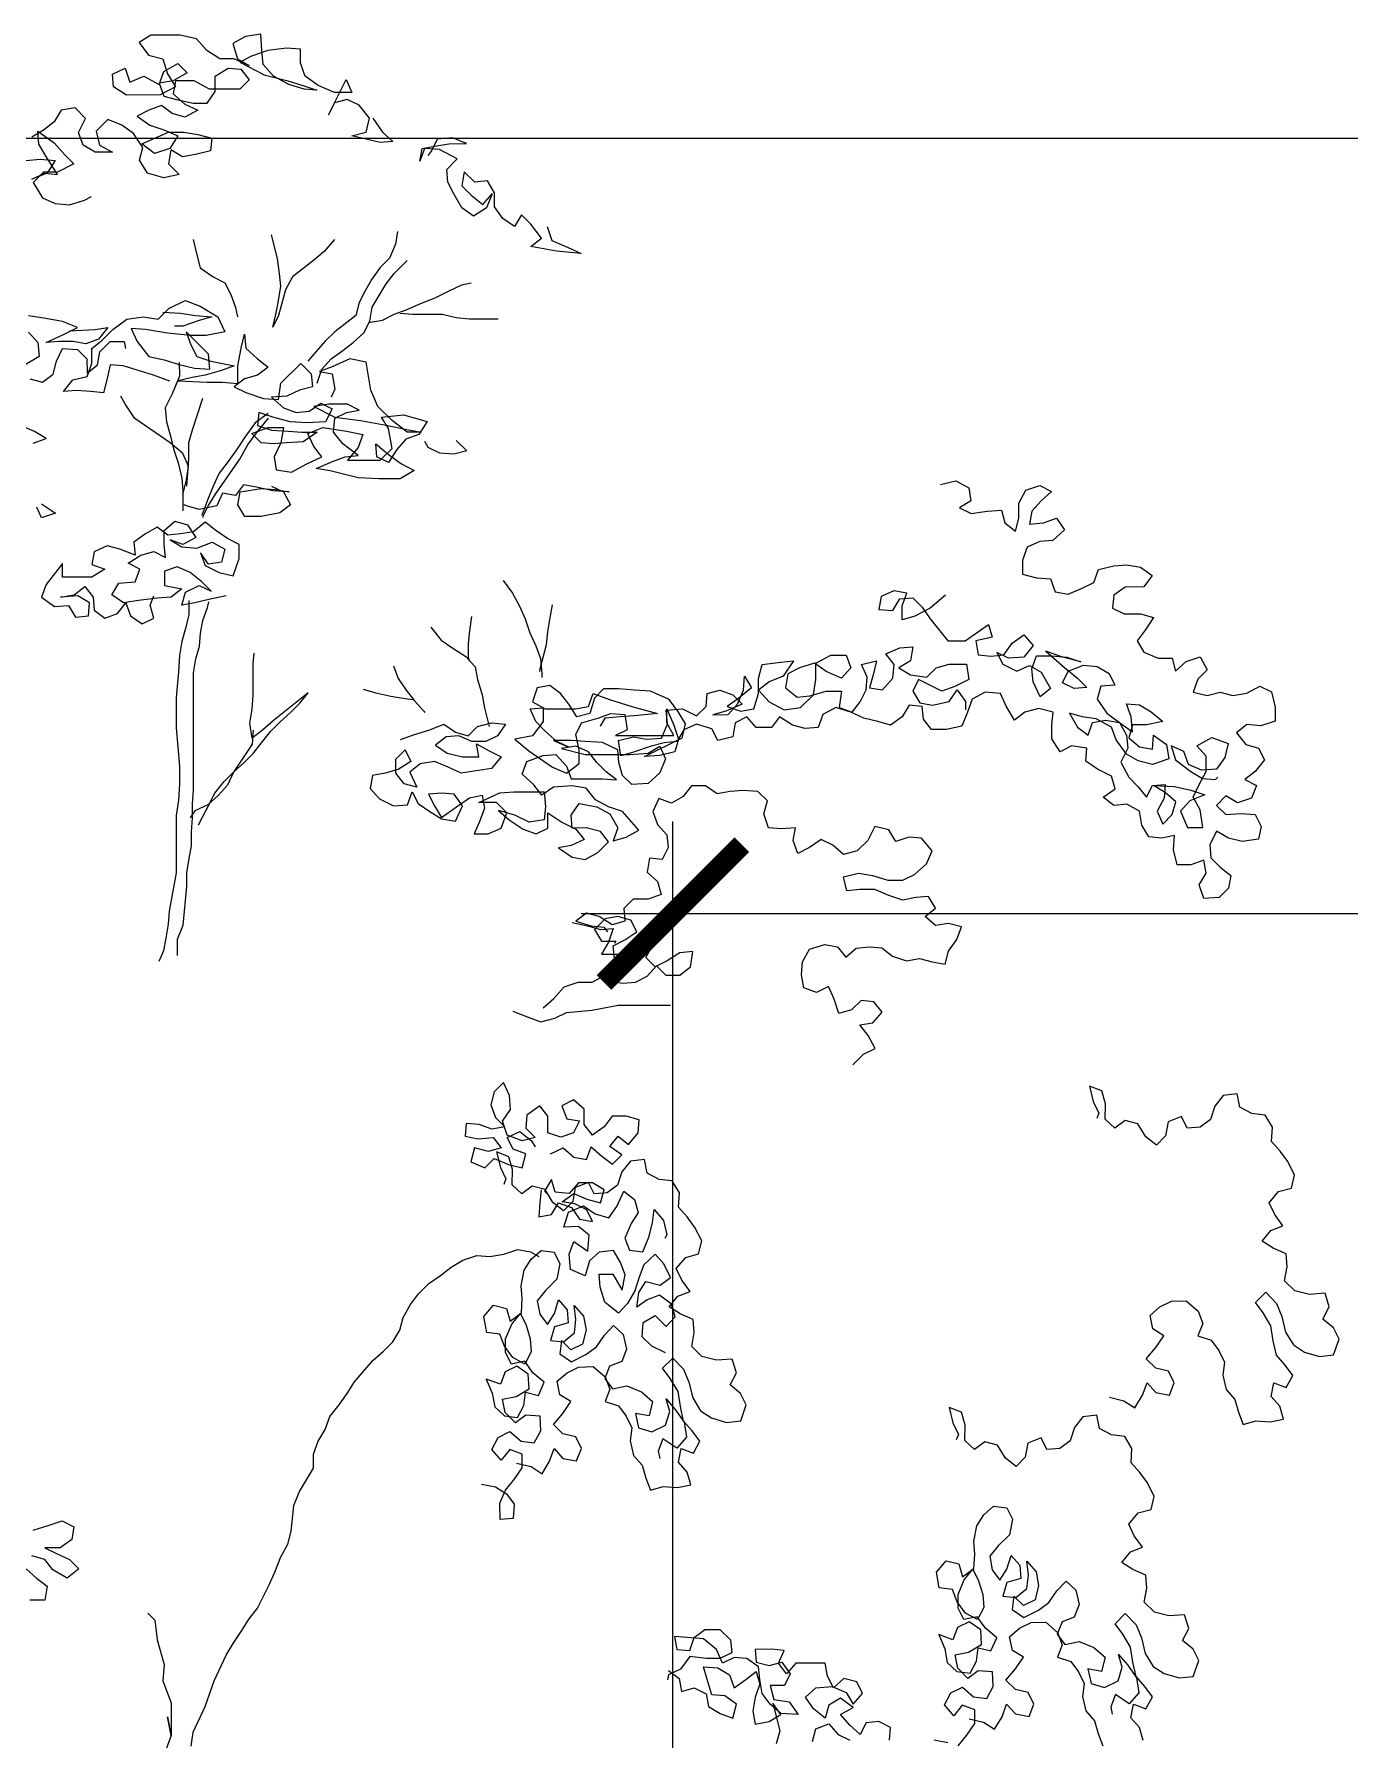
# Model space of a CAD drawing. Header units: millimetres. Extents: x -414464 to 1686, y -90036 to 108605.
# Drawn here: x -141250 to -139818, y 6622 to 8479 of the extents above; entities that cross this region are included whole.
import ezdxf

# ---------------------------------------------------------------- set-up
doc = ezdxf.new("R2010")
doc.units = ezdxf.units.MM
doc.header["$LTSCALE"] = 1000
doc.header["$MEASUREMENT"] = 0
doc.linetypes.add('AUDIT_D_120904163729-0', pattern=[0])
doc.linetypes.add('HIDDEN2', pattern=[0.1875, 0.125, -0.0625])
doc.layers.get('0').update_dxf_attribs({"linetype": 'AUDIT_D_120904163729-0'})
for name, color, linetype in [('Lawn', 7, 'Continuous'), ('LAYER1', 7, 'Continuous'), ('Layer5', 100, 'Continuous'), ('LEVEL', 7, 'Continuous')]:
    doc.layers.add(name, color=color, linetype=linetype)
doc.styles.add('ATTR', font='romans.shx', dxfattribs={"width": 0.8, "height": 0.7})
doc.styles.add('style2', font='GOTHIC.TTF')
doc.dimstyles.new('Copy of jaya', dxfattribs={"dimtxt": 150, "dimasz": 200, "dimexe": 100, "dimexo": 100, "dimgap": 100, "dimtad": 1, "dimtih": 1, "dimtoh": 1, "dimdec": 0, "dimdsep": 46, "dimtxsty": 'style2', "dimblk": 'ARCHTICK', "dimcen": 2.5, "dimdle": 100, "dimclrd": 1, "dimclre": 1, "dimclrt": 3, "dimazin": 0, "dimtfac": 1, "dimtdec": 0, "dimtmove": 2, "dimatfit": 3, "dimfxl": 1, "dimarcsym": 0})

# ---------------------------------------------------------------- blocks, each defined once
blk = doc.blocks.new('A$C50ED7ECD')
at = {"layer": 'LEVEL', "color": 8, "linetype": 'HIDDEN2', "ltscale": 5}
blk.add_line((147.4587, 8.365), (63.4951, 8.365), dxfattribs=at)
blk = doc.blocks.new('_ArchTick')
at = {"color": 0, "linetype": 'ByBlock', "const_width": 0.15}
blk.add_lwpolyline([(-0.5, -0.5), (0.5, 0.5)], dxfattribs=at)
blk = doc.blocks.new('*D351')
at = {"layer": 'LAYER1', "color": 1, "lineweight": -2, "transparency": 16777216}
for p, q in [((-15349.8, 71.5), (-15349.8, 2531.3)), ((-11199.8, 200), (-11199.8, 2531.3)), ((-15449.8, 2431.3), (-14468.6, 2431.3)), ((-11099.8, 2431.3), (-12081, 2431.3))]:
    blk.add_line(p, q, dxfattribs=at)
at = {"layer": 'LAYER1', "color": 1, "lineweight": -2, "transparency": 16777216, "xscale": 150, "yscale": 150, "zscale": 150, "rotation": 180}
blk.add_blockref('_ArchTick', (-15349.8, 2431.3), dxfattribs=at)
at = {"layer": 'LAYER1', "color": 1, "lineweight": -2, "transparency": 16777216, "xscale": 150, "yscale": 150, "zscale": 150}
blk.add_blockref('_ArchTick', (-11199.8, 2431.3), dxfattribs=at)
at = {"layer": 'LAYER1', "color": 3, "transparency": 16777216, "insert": (-13274.8, 2431.3), "char_height": 150, "attachment_point": 5, "rotation": 180, "style": 'style2'}
blk.add_mtext('{\\H1.3333x;\\C256;LANDSCAPE BED}', dxfattribs=at)
blk = doc.blocks.new('TREEE')
at = {"layer": 'Layer5'}
for points in [[(-15, 194.31), (-15.63, 193.38), (-16.33, 192.76), (-15.47, 192.68), (-13.6, 193.14), (-14.54, 193.38), (-14.77, 194.31), (-14.07, 195.17), (-13.29, 195.56), (-12.43, 195.32), (-12.04, 194.54), (-13.21, 196.88), (-13.6, 196.02), (-12.43, 196.02), (-11.34, 196.49), (-10.48, 197.11), (-10.17, 197.97), (-10.17, 198.9), (-9.24, 198.98), (-7.99, 198.82), (-6.9, 198.43), (-6.12, 198.04), (-7.76, 197.19), (-9.32, 196.8), (-10.33, 196.49), (-11.26, 196.18), (-10.41, 196.25), (-9.39, 196.56), (-8.38, 197.11), (-7.68, 197.89), (-7.6, 198.82), (-7.52, 199.91), (-6.51, 199.75), (-5.66, 199.29), (-5.97, 198.27), (-6.75, 197.81), (-5.73, 198.27), (-4.8, 198.27), (-3.94, 198.82), (-3.24, 199.59), (-2.15, 199.83), (-0.21, 199.83), (0.57, 199.36), (-0.05, 198.5), (-0.99, 198.27), (-1.3, 197.26), (-1.84, 196.4), (-0.83, 195.86), (1.42, 195.85), (2.28, 196.4), (2.36, 197.25), (1.5, 197.64), (1.19, 196.71), (0.26, 197.1), (-0.75, 196.56), (-1.06, 197.41), (-2, 197.96), (-2.62, 197.34), (-1.69, 196.79), (-0.75, 196.63), (-1.07, 195.78), (-1.92, 195.55), (-3.01, 195.31), (-3.95, 195.31), (-4.49, 196.09), (-4.49, 197.1), (-5.35, 197.65), (-6.2, 197.57), (-6.75, 196.87), (-6.13, 196.25), (-4.1, 196.25), (-3.09, 196.79), (-1.84, 196.79), (-1.69, 195.93), (-2.47, 195.23), (-3.32, 194.85), (-2.47, 194.38), (-1.61, 194.61), (-0.91, 195.16), (-0.06, 194.84), (0.72, 194.45), (-0.13, 193.83), (-1.07, 193.52), (-2, 193.13), (-1.46, 192.28), (-0.45, 191.96), (0.41, 192.59), (-1.38, 193.37), (-2.39, 193.37), (-3.33, 193.21), (-4.26, 192.98), (-4.18, 192.12), (-3.17, 191.89), (-2.32, 191.73), (-1.54, 192.2), (-1.38, 191.26), (-2.08, 190.56), (-1.07, 190.33), (0.02, 190.64), (0.56, 191.5), (0.33, 192.35), (0.96, 193.29), (1.73, 193.83), (2.67, 194.22), (3.45, 193.44), (3.21, 192.5), (2.36, 192.04), (3.52, 192.04), (4.3, 192.5), (4.61, 193.36), (4.15, 194.29), (4.85, 194.99), (5.78, 194.84), (6.25, 194.06), (6.95, 193.51), (7.73, 193.05)], [(8.12, 191.49), (7.18, 191.57), (6.17, 191.49), (6.71, 190.63), (7.72, 190.24), (6.87, 190.63), (6.01, 190.56), (6.71, 191.65), (7.26, 192.58), (7.34, 193.44), (6.25, 192.66), (5.55, 191.88), (4.92, 191.26), (6.01, 190.71), (6.95, 190.71), (7.65, 190.01), (7.02, 189), (6.17, 188.61), (5.23, 188.53), (4.22, 188.85), (3.75, 189.08)], [(-26.61, 187.08), (-26.92, 186.15), (-28.01, 185.68), (-28.87, 185.29), (-27.23, 185.45), (-25.52, 185.76), (-26.22, 186.3), (-25.52, 187.24), (-24.89, 187.86), (-24.43, 187.08), (-23.65, 187.63), (-23.1, 188.4), (-23.1, 189.34), (-22.63, 190.12), (-21.78, 190.04), (-21.08, 190.74), (-20.92, 189.8), (-21.55, 189.18), (-22.32, 188.56), (-22.95, 189.26), (-22.56, 188.32), (-21.7, 187.78), (-20.92, 188.32), (-20.38, 189.26), (-19.99, 190.04), (-19.91, 190.89), (-20.61, 191.59), (-19.44, 192.21), (-18.43, 192.29), (-18.12, 191.43), (-18.27, 192.29), (-19.13, 192.45), (-20.06, 192.6), (-21.23, 192.61), (-20.3, 192.99), (-19.28, 192.91), (-18.9, 192.14), (-18.66, 191.82)], [(-1.47, 176.78), (-0.38, 177.17), (1.64, 177.79), (2.5, 177.87), (2.73, 176.86), (2.96, 176), (3.82, 176.08), (4.75, 176.16), (5.61, 176.08), (4.99, 176.86), (4.05, 177.09), (3.74, 177.95), (3.74, 178.96), (3.04, 179.51), (2.34, 180.21), (1.41, 180.91), (0.32, 181.06), (-0.69, 180.91), (-1.39, 181.61), (-2.48, 182.16), (-3.49, 181.77), (-4.66, 181.07), (-5.13, 180.06), (-3.88, 179.82), (-2.87, 179.82), (-1.31, 179.98), (0.16, 180.21), (1.1, 180.29), (0.71, 179.43), (-0.07, 178.42), (-1.08, 178.19), (-2.09, 177.88), (-3.11, 177.64), (-4.12, 177.57), (-4.04, 178.58), (-2.56, 180.06), (-2.87, 179.2), (-3.26, 178.42), (-4.2, 178.11), (-5.75, 177.8), (-4.9, 177.49), (-3.81, 177.18), (-2.95, 177.02), (-2.02, 176.79), (-3.96, 176.71), (-4.98, 176.71), (-5.99, 176.63), (-5.99, 177.8), (-6.22, 178.97), (-6.45, 179.9), (-6.53, 178.97), (-7.31, 178.27), (-8.01, 177.72), (-7.31, 177.18), (-6.45, 176.94), (-5.75, 176.4), (-6.53, 176.01), (-7.7, 175.62), (-8.71, 175.55), (-8.87, 176.64), (-10.19, 177.96), (-10.89, 177.26), (-10.97, 176.4), (-10.11, 176.17), (-9.26, 175.78), (-8.25, 175.7), (-9.03, 175), (-9.88, 174.69), (-10.74, 174.77), (-11.52, 175.31), (-12.29, 174.93), (-11.83, 174.07), (-10.58, 173.99), (-9.49, 174.07), (-8.33, 174.38), (-7.39, 174.69), (-7.31, 173.83), (-8.25, 173.52), (-9.34, 173.44), (-10.27, 173.37), (-11.28, 173.37), (-10.35, 172.74), (-9.26, 172.67), (-8.4, 172.59), (-7.55, 172.66), (-6.93, 173.29), (-8.01, 173.68), (-9.03, 173.68), (-8.87, 172.67), (-8.41, 171.73), (-8.56, 170.87), (-9.57, 170.72), (-10.59, 171.27), (-11.6, 171.73), (-11.05, 172.43), (-10.66, 173.29), (-11.67, 173.68), (-13.23, 173.45), (-14.32, 173.22), (-14.01, 172.36), (-13.31, 171.5), (-15.49, 171.5), (-16.27, 172.28), (-16.03, 173.61), (-15.56, 174.38), (-17.04, 174.54), (-18.6, 174.08), (-18.06, 173.22), (-17.2, 172.91), (-16.58, 172.21), (-16.03, 171.35), (-15.26, 171.74), (-15.18, 172.59), (-16.03, 171.89), (-16.89, 171.27), (-17.75, 170.81), (-16.81, 170.26), (-15.41, 170.26), (-14.01, 170.34), (-12.14, 170.8), (-11.21, 170.96), (-12.3, 171.42), (-13.15, 171.74), (-14.01, 171.81), (-13, 172.59), (-12.37, 173.37), (-12.45, 174.3), (-13.23, 174.69), (-14.09, 174.85), (-13.31, 175.24), (-12.06, 175.24), (-11.05, 175.08), (-12.45, 174.38), (-14.16, 174.15), (-15.88, 173.84), (-17.36, 173.53), (-18.21, 173.37), (-17.28, 173.37), (-16.27, 174.15), (-15.33, 175.08), (-14.86, 176.17), (-14.55, 178.04), (-13.46, 178.27), (-12.29, 177.73), (-11.44, 177.42), (-12.29, 177.26), (-12.45, 176.25), (-12.22, 175.7)], [(-16.8, 181.31), (-17.66, 181.24), (-19.61, 181.24), (-20.54, 181.01), (-21.4, 180.93), (-23.34, 180.93)], [(-1, 181.38), (-2.17, 181.3), (-3.18, 181.15), (-4.27, 181.07), (-3.42, 180.83), (-2.33, 180.44), (-1.78, 180.44)], [(5.22, 180.13), (3.51, 180.21), (2.66, 180.36), (3.28, 179.58), (4.13, 179.27), (4.99, 179.43), (5.92, 179.42), (6.78, 179.35), (5.61, 179.89), (4.68, 180.36), (5.69, 180.75), (6.94, 180.98), (7.95, 181.14)], [(7.95, 180.05), (7.33, 179.35), (7.25, 178.41), (8.18, 177.87)], [(7.87, 176.93), (7.01, 176.7), (6.31, 177.24), (6.08, 178.1), (5.69, 178.96), (4.68, 178.88), (4.06, 178.26), (4.05, 177.32), (3.35, 177.87), (3.2, 178.73), (2.5, 179.43), (1.57, 179.43), (1.49, 178.96)], [(-2.09, 178.03), (-2.1, 177.1), (-1.63, 175.93), (-1.16, 174.99), (-1.24, 174.06), (-1.48, 173.2), (-1.71, 172.27), (-2.02, 171.34), (-2.26, 170.32), (-2.34, 169.47), (-2.34, 168.14)], [(7.63, 172.65), (6.78, 172.96), (7.55, 173.43), (8.49, 173.82)], [(-3.65, 175.62), (-2.95, 173.52), (-2.72, 172.66), (-2.72, 171.65), (-2.65, 170.64), (-2.57, 169.78)], [(-2.34, 169.23), (-2.57, 170.17), (-2.72, 171.1), (-2.33, 171.96), (-1.48, 172.66), (0.86, 174.29), (1.48, 175.23), (1.8, 175.77)], [(-20.55, 172.83), (-21.25, 172.13), (-20.39, 171.9), (-19.46, 171.97), (-18.68, 172.36), (-18.45, 172.75)], [(-52.82, 169.89), (-53.83, 170.13), (-54.69, 169.66), (-54.84, 168.81), (-54.07, 168.34), (-54.85, 167.95), (-55.93, 168.11), (-56.87, 168.18), (-57.1, 167.33), (-57.8, 166.78), (-58.04, 167.64), (-58.04, 168.65), (-58.5, 169.51), (-59.44, 169.82), (-60.21, 169.43), (-59.51, 168.81), (-58.89, 168.11), (-58.74, 167.25), (-59.67, 167.33), (-60.53, 167.64), (-61.07, 166.87), (-60.3, 166.16), (-59.44, 166.09), (-58.58, 165.7), (-58.27, 164.84), (-58.27, 163.9), (-59.21, 163.67), (-60.14, 163.59), (-60.45, 162.74), (-61.31, 162.58), (-62.24, 162.97), (-63.02, 163.36), (-63.33, 164.22), (-64.35, 164.46), (-65.2, 164.53), (-66.14, 164.38), (-66.91, 163.83), (-66.37, 163.06), (-65.12, 163.05), (-64.35, 162.51), (-64.27, 161.65), (-65.05, 161.26), (-66.14, 161.27), (-67, 161.03), (-66.45, 160.18), (-65.91, 159.47), (-66.37, 158.7), (-67.31, 158.31), (-68.24, 158.31), (-68.48, 157.45), (-69.18, 158.08), (-70.11, 158.39), (-70.58, 157.53), (-69.96, 156.91), (-69.65, 156.05), (-70.58, 155.82), (-71.44, 156.05), (-72.29, 155.82), (-73.23, 155.98), (-74.08, 156.45), (-74.86, 156.06), (-75.1, 155.05), (-75.1, 154.11), (-74.16, 153.8), (-73.23, 153.88), (-72.53, 153.33), (-73.15, 152.55), (-74.01, 152.32), (-74.4, 151.54), (-73.78, 150.76), (-73.08, 150.22), (-73.86, 149.83), (-73.54, 148.97), (-72.61, 148.66), (-71.83, 149.13), (-71.21, 148.5), (-71.83, 147.88), (-72.85, 147.96), (-73.78, 147.88), (-74.17, 147.1), (-74.01, 146.25), (-72.92, 146.09), (-71.99, 146.32), (-71.21, 146.79), (-70.75, 145.86), (-70.82, 145), (-71.45, 144.38), (-72.15, 143.83), (-71.99, 142.98), (-71.37, 142.35), (-70.36, 142.28), (-70.05, 143.21), (-70.51, 143.99), (-70.36, 144.84), (-69.5, 144.53), (-68.57, 144.53), (-68.33, 145.54), (-68.41, 146.48), (-67.55, 146.32), (-66.7, 146.4), (-66.23, 147.18), (-66.07, 148.11), (-65.22, 148.58), (-64.36, 148.5), (-63.66, 149.04), (-64.44, 149.59), (-64.2, 150.44), (-63.27, 150.91), (-62.49, 151.45), (-62.57, 152.31), (-61.55, 152.46), (-60.78, 152.07), (-60.23, 152.93), (-60.23, 153.86), (-60.31, 154.72), (-59.37, 154.95), (-58.44, 154.72), (-57.74, 154.17), (-57.19, 155.11), (-56.8, 155.96), (-55.79, 156.04), (-54.93, 155.57), (-54.62, 154.72), (-54.24, 153.78), (-53.22, 153.55), (-52.21, 153.55), (-51.67, 154.25), (-51.59, 155.1), (-50.73, 155.18), (-50.26, 154.4), (-49.49, 153.85), (-48.63, 154.09), (-47.7, 154.32), (-46.84, 154.71), (-45.83, 155.02), (-44.97, 154.55), (-44.66, 153.69), (-43.8, 153.62), (-42.95, 153.85), (-42.09, 154.39), (-41.55, 153.69), (-40.53, 153.69), (-39.91, 154.39), (-39.13, 154), (-38.98, 153.07), (-37.97, 152.83), (-37.58, 153.61), (-36.56, 153.92), (-35.71, 153.53), (-35.24, 152.75), (-34.39, 152.67), (-33.53, 152.44), (-32.36, 152.05), (-31.51, 151.81), (-31.35, 152.83), (-32.36, 153.06), (-33.22, 152.91), (-34.23, 152.98), (-34.62, 153.92), (-34.54, 154.85), (-35.63, 154.93), (-36.56, 154.47), (-37.19, 155.09), (-37.26, 155.95), (-38.12, 156.18), (-38.98, 155.87), (-39.6, 155.25), (-38.51, 154.78), (-37.65, 154.54), (-38.67, 154.55), (-39.29, 155.25), (-39.68, 156.18), (-39.75, 157.12), (-40.22, 156.34), (-39.37, 155.64), (-38.59, 155.09), (-39.52, 154.78), (-40.38, 154.94), (-40.69, 155.95), (-40.69, 156.96), (-40.92, 157.89), (-42.17, 158.05), (-43.02, 158.13), (-42.32, 157.12), (-41.39, 156.73), (-40.69, 156.18), (-41.39, 155.4), (-42.4, 154.86), (-43.49, 155.02), (-44.35, 155.87), (-44.5, 156.89), (-44.5, 157.98), (-45.51, 158.52), (-46.52, 158.52), (-46.84, 157.67), (-46.21, 156.97), (-45.2, 157.43), (-44.42, 157.98), (-43.41, 157.66), (-42.63, 157.27), (-42.48, 156.34), (-43.26, 155.72), (-44.11, 155.8), (-45.2, 156.11), (-46.22, 156.11), (-46.06, 155.02), (-46.92, 154.71), (-47.46, 155.41), (-47.85, 156.19), (-47.93, 157.04), (-47.54, 157.9), (-48.55, 158.14), (-48.32, 157.2), (-48.08, 156.34), (-48.94, 156.19), (-49.64, 156.97), (-49.72, 157.9), (-49.17, 158.6), (-50.1, 158.99), (-50.96, 159.07), (-50.81, 158.14), (-50.03, 157.67), (-50.81, 157.2), (-51.9, 157.05), (-52.52, 157.67), (-53.38, 157.91), (-54.54, 157.91), (-54.7, 156.9), (-53.77, 156.43), (-52.91, 156.12), (-51.35, 156.89), (-50.96, 156.11), (-51.43, 155.34), (-52.29, 155.18), (-53.38, 155.42), (-53.92, 156.19), (-54.47, 155.42), (-54.47, 154.87)], [(-8.25, 169.78), (-9.03, 169.4), (-9.5, 168.54), (-8.8, 167.99), (-7.55, 167.76), (-6.46, 167.76), (-6, 168.54), (-6.15, 169.39), (-7.55, 169.63), (-8.49, 169.55), (-9.42, 169.4), (-8.33, 169.47), (-7.24, 169.71), (-6.38, 169.86), (-5.84, 169.16), (-4.98, 169.31), (-4.59, 168.46), (-3.43, 168.22), (-2.57, 168.46), (-2.41, 168.53)], [(7.08, 168.6), (6.15, 167.98), (7.08, 167.67), (7.39, 168.37)], [(-5.22, 162.46), (-4.06, 162.23), (-3.12, 162), (-2.27, 161.84), (-2.5, 162.7), (-3.43, 163.16), (-4.21, 162.78), (-3.59, 163.4), (-2.81, 164.02), (-1.95, 164.41), (-1.1, 164.1), (-1.1, 163.16), (-2.26, 162.93), (-1.56, 162.38), (-0.63, 162.3), (0.62, 162.15), (1.63, 161.99), (2.41, 162.54), (1.94, 163.31), (0.85, 163.39), (0.54, 164.25), (1.32, 164.64), (0.46, 165.18), (-0.39, 165.42), (-1.17, 165.03), (-1.09, 165.89), (-1.09, 166.82), (-1.79, 167.44), (-2.65, 167.21), (-3.2, 166.36), (-2.34, 165.89), (-1.48, 166.2), (-2.26, 165.73), (-3.27, 165.65), (-4.29, 166.04), (-5.14, 165.58), (-4.91, 164.72), (-4.05, 164.57), (-3.51, 165.34), (-3.82, 164.49), (-4.75, 164.02), (-5.69, 163.79), (-6.08, 164.96), (-6.08, 165.89), (-5.3, 166.28), (-4.52, 166.82), (-3.82, 167.37), (-3.04, 166.74), (-2.18, 166.59), (-1.33, 166.51), (-0.63, 167.05), (0.15, 166.59), (0.93, 166.04), (0.85, 165.18), (1.86, 165.57), (2.72, 165.8), (3.58, 165.41), (3.73, 164.56), (2.87, 164.25), (3.73, 163.7), (5.68, 163.7), (5.68, 164.63), (6.77, 163.23), (7.08, 162.38), (6.22, 161.75), (5.29, 161.83), (4.82, 161.05), (3.96, 161.13), (3.88, 161.99), (4.66, 162.46), (5.83, 162.38), (4.9, 162.53), (4.2, 163.08), (3.65, 162.38), (3.57, 161.52), (2.87, 160.98), (2.02, 161.29), (1.47, 161.99), (1.16, 161.14), (0.38, 160.59), (-0.4, 160.98), (-0.16, 161.84), (-0.4, 162.46)], [(-53.14, 162.5), (-52.13, 161.64), (-51.11, 161.1), (-50.26, 160.86), (-50.26, 161.8), (-50.57, 162.65), (-49.71, 162.81), (-48.86, 162.42), (-48.7, 161.56), (-49.64, 161.48), (-50.1, 162.26), (-50.96, 162.34), (-51.58, 161.72), (-52.13, 160.94), (-52.67, 160.24), (-53.3, 159.46), (-54.46, 159.46), (-56.02, 160.56), (-56.25, 159.7), (-55.16, 159.46), (-55.32, 158.53), (-56.18, 158.45), (-57.03, 158.53), (-57.58, 159.31), (-58.36, 159.86), (-58.98, 159.16), (-58.36, 158.38), (-57.34, 158.3), (-56.57, 158.69), (-56.96, 157.91), (-57.89, 157.44), (-58.75, 157.83), (-59.53, 157.37), (-60.15, 156.28), (-59.45, 155.73), (-58.98, 156.74), (-58.9, 157.6), (-59.21, 158.46), (-60.22, 158.46), (-61.24, 158.38), (-62.17, 158.07), (-60.93, 158.38), (-59.84, 158.77), (-61.08, 157.68), (-61.94, 156.98), (-62.56, 156.36), (-61.71, 156.28), (-60.93, 156.67), (-61.32, 157.45), (-62.33, 157.84), (-63.26, 157.76), (-64.04, 157.29), (-64.43, 156.52), (-63.5, 156.44), (-63.26, 155.58), (-63.89, 154.65), (-64.82, 153.95), (-65.6, 153.4), (-65.52, 154.41), (-65.21, 155.27), (-66.07, 155.19), (-66.85, 154.73), (-67.62, 154.1), (-66.53, 153.87), (-65.6, 153.87), (-65.37, 153.01), (-66.07, 152.39), (-66.93, 152.24), (-67, 153.17), (-67.86, 152.55), (-68.02, 151.61), (-66.93, 151.22), (-65.99, 151.46), (-65.21, 151.92), (-64.51, 152.86), (-64.2, 153.71), (-63.19, 154.26), (-62.25, 154.41), (-61.4, 154.64), (-61.94, 153.71), (-62.64, 153.17), (-62.95, 154.02), (-63.81, 154.18), (-64.74, 154.02), (-65.21, 153.17), (-65.29, 152.31), (-64.82, 151.38), (-65.37, 150.37), (-65.99, 149.74), (-66.54, 149.04), (-66.93, 149.82), (-67.78, 149.9), (-67.71, 148.97), (-67.24, 148.11), (-67.63, 147.25), (-68.25, 147.88), (-68.49, 148.73), (-67.78, 149.36), (-67.01, 149.82), (-68.41, 149.75), (-69.5, 149.51), (-70.43, 149.2), (-69.42, 148.81), (-68.8, 148.11), (-69.27, 147.02), (-70.28, 147.02), (-70.12, 148.19), (-69.65, 149.05), (-70.04, 149.9), (-70.51, 150.76), (-70.51, 151.77), (-69.88, 152.47), (-70.89, 153.02), (-71.98, 152.63), (-71.75, 151.7), (-71.21, 150.92), (-70.2, 150.84), (-69.34, 151.23), (-69.03, 152.08), (-68.17, 152.47), (-68.48, 151.54), (-69.5, 150.76), (-70.27, 150.29), (-71.13, 150.22), (-71.29, 150.37)], [(-23.67, 163.49), (-24.29, 162.64), (-24.76, 161.78), (-25.15, 160.93), (-25.46, 159.99), (-25.85, 159.14), (-26.17, 158.28), (-26.25, 157.27), (-26.25, 157.03)], [(-26.94, 161.86), (-26.79, 161.01), (-26.63, 160.07), (-26.55, 159.21), (-26.09, 157.5), (-26.09, 157.42)], [(-18.85, 160.38), (-19.55, 159.52), (-20.33, 158.98), (-21.18, 158.43), (-21.81, 157.73), (-21.96, 156.88), (-22.28, 155.86), (-22.43, 155.01), (-22.75, 153.76)], [(-21.57, 161.08), (-21.42, 160.14), (-21.34, 159.29), (-21.34, 158.35), (-21.42, 158.12)], [(-16.36, 157.8), (-16.67, 156.95), (-17.22, 156.17), (-17.76, 155.47), (-18.39, 154.77), (-18.46, 154.69)], [(-16.83, 152.9), (-17.69, 153.21), (-18.78, 153.53), (-19.71, 153.92), (-20.49, 153.37), (-21.34, 153.14), (-21.97, 153.76), (-22.9, 154), (-23.84, 153.92), (-23.29, 153.14), (-22.51, 152.75), (-21.58, 152.75), (-20.72, 153.14), (-19.87, 153.06), (-19.17, 152.51), (-19.94, 151.97), (-20.96, 151.74), (-22.05, 151.74), (-21.89, 152.59), (-22.75, 152.13), (-23.53, 151.74), (-22.9, 150.96), (-20.88, 150.65), (-20.02, 151.04), (-19.09, 151.42), (-18.15, 151.27), (-17.45, 150.72), (-17.92, 149.71), (-17.07, 149.94), (-16.52, 150.64), (-16.52, 151.58), (-17.14, 152.2), (-17.53, 151.42), (-16.68, 150.88), (-15.82, 150.64), (-14.96, 150.49), (-14.81, 149.63), (-15.43, 148.93), (-16.37, 148.46), (-17.3, 148.54), (-17.61, 149.4), (-18, 148.62), (-18.78, 148.08), (-19.56, 147.61), (-20.49, 147.45), (-20.96, 148.47), (-20.41, 149.25), (-19.56, 149.32), (-18.7, 149.24), (-19.09, 148.47), (-19.56, 147.69), (-20.57, 148.39), (-21.43, 149.01), (-22.28, 149.17), (-22.44, 148.31), (-22.13, 147.46), (-21.74, 146.6), (-22.67, 146.6), (-23.53, 146.99), (-23.92, 148), (-23.22, 148.7), (-22.05, 148.7), (-23.45, 149.33), (-24.38, 149.4), (-26.41, 149.41), (-26.49, 148.39), (-26.41, 147.54), (-25.4, 147.38), (-24.46, 147.85), (-23.37, 148.16), (-24.07, 147.54), (-25.01, 146.91), (-25.87, 146.6), (-26.64, 146.99), (-26.64, 148.01), (-27.58, 147.38), (-28.51, 146.92), (-29.06, 146.22), (-28.2, 145.83), (-27.35, 145.67), (-28.28, 145.05), (-29.14, 144.89), (-29.99, 145.36), (-30.69, 146.06), (-30.15, 146.76), (-29.21, 147), (-28.28, 146.99), (-28.2, 147.85), (-28.74, 148.63), (-29.91, 148.4), (-30.77, 147.93), (-31.31, 147), (-31, 146.14), (-31.86, 146.38), (-32.72, 146.84), (-31.62, 148.09), (-30.69, 148.4), (-29.83, 148.86), (-29.21, 149.64), (-28.28, 149.8), (-27.03, 149.72), (-26.25, 149.17), (-25.71, 149.87), (-24.93, 150.57), (-25.24, 151.43), (-26.33, 151.82), (-27.18, 151.9), (-27.89, 151.12), (-28.2, 150.26), (-30.3, 150.27), (-31.23, 150.19), (-30.53, 150.73), (-29.91, 151.36), (-29.36, 152.06), (-28.51, 152.44), (-27.57, 152.29), (-29.13, 151.9), (-32.09, 151.9), (-33.33, 151.98), (-34.11, 152.45), (-34.5, 151.59), (-34.11, 150.66), (-33.34, 149.96), (-32.25, 149.88), (-31.62, 150.5), (-31.39, 151.36), (-31.31, 152.21), (-30.3, 152.68), (-29.13, 152.76), (-28.2, 152.83), (-27.03, 152.83), (-28.04, 152.37), (-27.26, 152.75), (-26.48, 153.45), (-25.86, 154.08), (-25.47, 154.93), (-26.33, 155.01), (-26.33, 154.08), (-25.63, 153.14), (-24.46, 152.91), (-25.39, 152.13), (-26.95, 151.04), (-27.89, 150.65), (-28.74, 151.28), (-28.74, 152.21), (-28.51, 153.22), (-28.89, 154), (-29.98, 154.31), (-30.84, 154.63), (-31.77, 154.55), (-31.93, 153.54), (-31.15, 153.15), (-35.05, 153.15), (-34.58, 154.01), (-34.58, 154.94), (-35.04, 153.85), (-35.36, 152.92), (-35.12, 152.06), (-34.11, 151.83), (-33.1, 151.75), (-35.59, 153), (-35.82, 153.93), (-35.36, 154.71), (-34.73, 155.56), (-33.49, 156.11), (-32.4, 156.18), (-31.38, 156.26), (-30.37, 156.26), (-29.75, 155.64), (-29.44, 154.62), (-28.58, 154.39), (-28.04, 155.25), (-27.49, 155.95), (-26.79, 156.49), (-25.93, 156.33), (-25.62, 155.4), (-26.48, 154.93), (-28.5, 154.94), (-29.36, 155.09), (-29.67, 155.95), (-30.76, 155.56), (-32.24, 155.09), (-33.95, 154.63), (-32.4, 154.47), (-31.46, 154.39), (-30.45, 154.31), (-30.14, 153.77)], [(-14.34, 156.25), (-15.19, 156.01), (-16.2, 155.78), (-17.14, 155.63), (-17.68, 155.55)], [(-46.98, 131.21), (-47.68, 131.91), (-48.45, 132.3), (-47.99, 133.16), (-47.44, 133.86), (-48.3, 134.01), (-48.92, 134.71), (-48.37, 135.41), (-47.52, 135.49), (-46.89, 134.87), (-46.04, 134.63), (-45.73, 135.57), (-45.34, 136.42), (-44.56, 136.03), (-43.7, 136.34), (-43.54, 137.2), (-43.62, 138.06), (-44.09, 138.91), (-45.1, 139.23), (-45.96, 139.07), (-46.5, 138.37), (-47.2, 138.99), (-48.06, 139.07), (-48.91, 139), (-49.62, 138.45), (-50.55, 138.14), (-51.41, 138.3), (-52.26, 138.06), (-53.12, 137.91), (-53.35, 138.77), (-53.9, 139.55), (-54.21, 140.4), (-53.35, 140.63), (-52.49, 140.48), (-51.79, 141.1), (-52.49, 141.65), (-52.02, 142.42), (-51.17, 142.35), (-50.31, 142.19), (-49.38, 142.5), (-48.44, 142.89), (-47.43, 142.89), (-46.58, 142.81), (-46.34, 143.74), (-47.35, 143.98), (-48.29, 143.82), (-49.3, 143.51), (-50.31, 143.51), (-51.09, 143.9), (-51.87, 144.6), (-52.26, 145.46), (-51.55, 146.32), (-50.7, 146.39), (-49.84, 146.08), (-49.37, 146.86), (-48.44, 147.09), (-47.97, 146.16), (-47.27, 145.46), (-46.34, 145.22), (-45.64, 145.84), (-44.86, 146.23), (-44.08, 145.69), (-43.3, 145.3), (-42.99, 146.15), (-43.15, 147.01), (-42.21, 146.93), (-41.36, 147.01), (-41.04, 147.94), (-41.28, 148.8), (-40.65, 149.42), (-39.64, 149.5), (-38.79, 149.42), (-37.93, 149.26), (-37.15, 149.81), (-36.22, 149.8), (-35.67, 149.1), (-34.89, 148.64), (-34.04, 148.95), (-33.65, 148.09), (-33.96, 147.23), (-34.58, 146.53), (-34.66, 145.68), (-34.27, 144.9), (-33.42, 144.98), (-33.26, 144.04), (-33.96, 143.42), (-34.2, 142.56), (-33.34, 142.25), (-32.33, 142.25), (-31.71, 141.63), (-31.79, 140.77), (-30.93, 140.54), (-30.07, 141.08), (-29.22, 141.31), (-28.52, 140.77), (-29.53, 140.46), (-30.39, 140.38), (-30.62, 140.07)], [(-28.28, 140.69), (-29.3, 140.46), (-30.15, 140.22), (-31.01, 140.3), (-30.7, 139.37), (-30.23, 138.59), (-31.32, 138.59), (-31.95, 137.89), (-31.01, 137.66), (-30.7, 136.8), (-31.64, 136.64), (-32.49, 136.72), (-33.27, 137.11), (-33.89, 137.81), (-34.51, 137.19), (-35.45, 137.19), (-36.15, 137.74), (-36.3, 138.75), (-35.45, 138.67), (-34.59, 138.13), (-33.81, 137.74), (-33.19, 138.36), (-33.66, 139.22), (-34.36, 139.84), (-33.66, 140.46), (-33.03, 139.68), (-32.65, 138.75), (-32.02, 138.12), (-31.09, 138.28), (-31.01, 139.14), (-31.79, 139.53), (-32.57, 140.07), (-32.18, 140.85), (-31.32, 141.08), (-30.46, 140.93), (-29.76, 140.22), (-30.23, 139.45), (-31.17, 139.45), (-31.09, 139.29)], [(-64.07, 109.04), (-65.03, 108.8), (-65.77, 108.33), (-66.26, 109.18), (-66.58, 110), (-67.15, 109.35), (-68.07, 109.18), (-68.39, 110.01), (-68.01, 110.78), (-67.16, 110.99), (-66.52, 111.61), (-67.16, 112.36), (-67.69, 113.13), (-66.95, 113.6), (-66.78, 114.49), (-67.43, 115.07), (-68.2, 115.44), (-69.18, 115.48), (-69.97, 114.78), (-70.28, 113.97), (-69.96, 113.14), (-70.85, 112.86), (-71.36, 112.17), (-71.74, 111.39), (-71.63, 110.51), (-71.85, 109.55), (-72.43, 108.9), (-72.67, 108.04), (-72.98, 107.23), (-73.83, 107.47), (-74.78, 107.41), (-75.67, 107.59), (-75.43, 108.44), (-74.85, 109.09), (-75.03, 110.01), (-75.85, 109.7), (-76.28, 110.5), (-75.77, 111.19), (-75.19, 111.84), (-74.98, 112.8), (-74.83, 113.8), (-74.31, 114.67), (-73.8, 115.36), (-74.48, 116.05), (-75.2, 115.3), (-75.55, 114.42), (-75.8, 113.39), (-76.33, 112.53), (-77.06, 112.06), (-78.06, 111.76), (-79, 111.87), (-79.37, 112.91), (-78.99, 113.68), (-78.29, 114.25), (-78.71, 115.06), (-78.43, 115.98), (-77.39, 115.89), (-76.42, 116.13), (-75.74, 116.81), (-75.91, 117.73), (-75.84, 118.6), (-74.97, 118.98), (-74.24, 119.45), (-74.81, 120.16), (-75.63, 120.47), (-75.08, 121.23), (-74.7, 122), (-75.34, 122.75), (-76.19, 122.99), (-76.4, 123.85), (-75.95, 124.75), (-75.44, 125.45), (-74.86, 126.1), (-74.93, 127.05), (-74.44, 127.85), (-73.56, 127.95), (-72.76, 128.38), (-72.58, 129.27), (-71.65, 129.16), (-71.08, 128.45), (-70.8, 127.56), (-70.11, 127.05), (-69.24, 126.98), (-68.86, 127.75), (-67.98, 127.4), (-67.81, 126.48), (-67.2, 125.84), (-66.49, 126.41), (-65.97, 127.28), (-65.11, 127.49), (-64.42, 126.98), (-63.78, 127.59), (-63.8, 128.61), (-63.56, 129.46), (-62.73, 129.78), (-62.99, 128.75), (-63.36, 127.98), (-63.22, 127.62)], [(-26.82, 125.28), (-27.68, 125.67), (-28.38, 125.04), (-29.23, 124.89), (-29.54, 125.74), (-30.24, 125.12), (-30.95, 124.58), (-31.57, 125.2), (-30.79, 125.75), (-31.33, 126.45), (-32.03, 125.9), (-32.66, 126.68), (-32.73, 127.54), (-31.88, 127.77), (-30.94, 127.77), (-30.4, 127.07), (-29.62, 126.52), (-29.07, 127.22), (-29.07, 128.24), (-28.37, 128.86), (-27.59, 128.47), (-27.91, 127.61), (-28.76, 127.46), (-28.37, 126.68), (-27.52, 126.37), (-26.66, 126.68), (-26.66, 127.77), (-26.12, 128.47), (-25.26, 127.84), (-25.18, 126.99), (-25.81, 126.36), (-24.95, 126.13), (-23.94, 126.52), (-23.63, 127.45), (-24.17, 128.23), (-24.09, 129.16), (-23.7, 130.02), (-23.08, 129.4), (-22.85, 128.54), (-23.16, 127.69), (-23.78, 127.06), (-22.93, 126.91), (-22.07, 127.22), (-21.21, 127.29), (-21.14, 126.44), (-21.99, 126.28), (-23, 126.36), (-23.55, 125.66), (-22.69, 125.43), (-21.76, 125.66), (-21.53, 124.73), (-22.46, 124.34), (-23.08, 124.96), (-24.02, 124.57), (-24.95, 124.34), (-25.18, 125.27), (-24.33, 125.58), (-23.94, 126.36), (-24.79, 126.75), (-25.57, 126.13), (-25.81, 125.74)], [(-24.57, 104.65), (-25.53, 104.42), (-26.27, 103.95), (-26.76, 104.79), (-27.08, 105.62), (-27.65, 104.97), (-28.57, 104.8), (-28.89, 105.63), (-28.51, 106.4), (-27.66, 106.61), (-27.02, 107.22), (-27.66, 107.97), (-28.19, 108.75), (-27.45, 109.21), (-27.28, 110.11), (-27.93, 110.68), (-28.7, 111.06), (-29.68, 111.1), (-30.47, 110.4), (-30.78, 109.58), (-30.46, 108.75), (-31.35, 108.48), (-31.86, 107.78), (-32.24, 107.01), (-32.13, 106.13), (-32.35, 105.17), (-32.93, 104.52), (-33.17, 103.66), (-33.48, 102.85), (-34.33, 103.09), (-35.28, 103.03), (-36.17, 103.2), (-35.93, 104.06), (-35.35, 104.71), (-35.53, 105.63), (-36.35, 105.31), (-36.78, 106.12), (-36.27, 106.81), (-35.69, 107.46), (-35.48, 108.42), (-35.33, 109.42), (-34.81, 110.29), (-34.3, 110.98), (-34.98, 111.66), (-35.7, 110.92), (-36.05, 110.04), (-36.3, 109.01), (-36.83, 108.14), (-37.56, 107.68), (-38.56, 107.37), (-39.5, 107.48), (-39.87, 108.53), (-39.49, 109.3), (-38.79, 109.87), (-39.21, 110.67), (-38.93, 111.59), (-37.89, 111.51), (-36.92, 111.75), (-36.24, 112.43), (-36.41, 113.35), (-36.34, 114.22), (-35.47, 114.6), (-34.74, 115.07), (-35.31, 115.78), (-36.13, 116.09), (-35.58, 116.85), (-35.2, 117.62), (-35.84, 118.37), (-36.69, 118.61), (-36.9, 119.47), (-36.45, 120.37), (-35.94, 121.07), (-35.36, 121.72), (-35.43, 122.67), (-34.94, 123.47), (-34.06, 123.57), (-33.26, 123.99), (-33.08, 124.89), (-32.15, 124.78), (-31.58, 124.07), (-31.3, 123.18), (-30.61, 122.67), (-29.74, 122.6), (-29.36, 123.37), (-28.48, 123.02), (-28.31, 122.1), (-27.7, 121.46), (-26.99, 122.03), (-26.47, 122.9), (-25.61, 123.11), (-24.92, 122.6), (-24.28, 123.21), (-24.3, 124.22), (-24.06, 125.08), (-23.23, 125.4), (-23.49, 124.37), (-23.86, 123.6), (-23.72, 123.23)], [(-26.2, 122.86), (-26.12, 122.01), (-26.04, 121.07), (-26.9, 121.23), (-27.37, 122.01), (-28.22, 121.7), (-28.77, 120.92), (-29.63, 120.76), (-29.24, 121.54), (-28.46, 121.93), (-27.6, 122.08), (-28.38, 122.63), (-29.24, 122.24), (-30.17, 122.01), (-30.4, 122.87), (-29.62, 123.33), (-28.69, 123.33), (-28.07, 122.63), (-27.13, 122.71), (-26.9, 123.56), (-26.43, 122.78), (-26.59, 122.63)], [(-34.49, 112.01), (-33.58, 112.46), (-32.94, 113.07), (-33.01, 114.02), (-33.81, 114.5), (-34.53, 113.76), (-35.14, 114.4), (-34.9, 115.25), (-34.08, 115.85), (-33.27, 115.54), (-32.58, 115.04), (-32.71, 116.02), (-33.17, 116.76), (-34.13, 116.52), (-34.83, 117.03), (-34.37, 117.94), (-33.8, 118.59), (-33.05, 117.87), (-32.73, 117.04), (-32.45, 116.14), (-31.96, 115.3), (-31.35, 114.66), (-30.45, 115.39), (-30.13, 116.38), (-30.06, 117.24), (-30.97, 117.25), (-31.61, 116.18), (-31.81, 117.21), (-31.5, 118.02), (-31.02, 118.82), (-30.08, 118.71), (-29.43, 118.14), (-29.13, 117.14), (-28.15, 117.55), (-28.07, 118.59), (-28.39, 119.42), (-29.31, 118.79), (-29.4, 119.85), (-28.69, 120.42), (-27.72, 120.38), (-28.02, 121.38), (-29.03, 121.81), (-29.81, 121.28), (-30.71, 121), (-31.24, 121.77), (-31.71, 122.79), (-32.42, 122.22), (-32.67, 121.36), (-32.2, 120.63), (-31.79, 119.65), (-32.1, 118.84), (-32.98, 118.73), (-33.39, 119.71), (-33.63, 120.67), (-33.73, 121.55), (-34.35, 120.83), (-34.57, 119.87), (-34.45, 119.62)], [(-22.24, 103.25), (-23.16, 103.07), (-23.89, 102.61), (-24.4, 101.92), (-24.34, 100.97), (-23.47, 100.9), (-23.45, 101.98), (-23.84, 102.85), (-24.41, 103.56), (-24.94, 104.33), (-24.94, 105.24), (-24.11, 105.56), (-23.54, 104.85), (-22.92, 105.57), (-23.35, 106.37), (-24.12, 106.75), (-24.87, 106.11), (-25.75, 106.01), (-26.18, 106.81), (-26.13, 107.78), (-25.19, 107.85), (-24.49, 107.34), (-23.81, 108.02), (-23.64, 108.91), (-24.53, 109.09), (-25.4, 109.61), (-25.35, 110.58), (-24.58, 111.12), (-23.8, 110.74), (-23.49, 109.91), (-22.55, 110.26), (-22.94, 109.31), (-23.12, 108.41), (-23.76, 107.8), (-24.64, 107.7), (-25.06, 108.5), (-25.17, 109.38), (-26.02, 109.17), (-26.41, 110.04), (-25.66, 110.68), (-25.11, 111.44), (-24.22, 111.26), (-23.84, 112.03), (-23.84, 112.94), (-24.25, 113.92), (-24.82, 114.63), (-25.2, 113.85), (-25.48, 112.93), (-25.55, 112.07), (-25.12, 111.26), (-24.32, 111.69), (-23.77, 112.45), (-23.46, 113.26), (-22.58, 113.37), (-22.39, 114.43), (-23.03, 115.18), (-23.89, 114.97), (-24.13, 114.12), (-24.89, 114.67), (-24.95, 115.62), (-24.88, 116.48), (-25.08, 117.51), (-25.55, 118.25), (-26.2, 118.82), (-27.08, 118.72), (-27.46, 117.94), (-27.26, 116.92), (-26.51, 116.19), (-25.94, 115.48), (-26.12, 114.59), (-26.63, 113.9), (-27.09, 114.63), (-27.37, 115.53), (-27.94, 114.88), (-28.01, 114.01), (-27.09, 113.73), (-26.82, 112.83), (-27.7, 112.73), (-28.42, 113.34), (-28.52, 114.22), (-28.41, 115.16), (-29.03, 114.44), (-29.2, 113.54), (-28.97, 112.58), (-28.19, 112.21), (-27.55, 112.82), (-27.45, 111.94), (-28.22, 111.41), (-29.19, 111.9), (-29.89, 112.41), (-30.42, 113.19), (-31.03, 113.83), (-31.67, 113.22), (-31.89, 112.26), (-31.57, 111.43), (-30.76, 111.12), (-30.44, 110.29), (-30.95, 109.6), (-31.91, 109.81), (-32.89, 109.4), (-33.63, 108.76), (-33.4, 107.8), (-32.48, 107.97), (-32.69, 107.01), (-33.59, 106.73), (-34.49, 107.19), (-34.77, 108.09), (-34.53, 108.94), (-35.14, 108.22), (-35.73, 107.39), (-35.88, 106.39), (-35.25, 105.64), (-34.32, 106.27), (-34, 105.44), (-34.11, 104.96)], [(-54.72, 87.61), (-55.68, 87.38), (-56.41, 86.91), (-56.91, 87.75), (-57.22, 88.58), (-57.8, 87.93), (-58.72, 87.76), (-59.04, 88.59), (-58.66, 89.36), (-57.81, 89.57), (-57.17, 90.18), (-57.8, 90.93), (-58.34, 91.71), (-57.6, 92.17), (-57.42, 93.07), (-58.08, 93.64), (-58.85, 94.02), (-59.83, 94.06), (-60.61, 93.36), (-60.92, 92.54), (-60.61, 91.72), (-61.5, 91.44), (-62.01, 90.74), (-62.39, 89.97), (-62.28, 89.09), (-62.5, 88.13), (-63.07, 87.48), (-63.32, 86.62), (-63.63, 85.81)], [(-66.32, 86.16), (-66.08, 87.02), (-65.5, 87.67), (-65.67, 88.59), (-66.5, 88.27), (-66.93, 89.08), (-66.42, 89.77), (-65.84, 90.42), (-65.63, 91.38), (-65.48, 92.38), (-64.95, 93.25), (-64.44, 93.94), (-65.12, 94.62), (-65.85, 93.88), (-66.2, 93), (-66.45, 91.97), (-66.98, 91.1), (-67.71, 90.64), (-68.71, 90.34), (-69.65, 90.44), (-70.02, 91.49), (-69.64, 92.26), (-68.93, 92.83), (-69.36, 93.63), (-69.08, 94.55), (-68.03, 94.47), (-67.07, 94.71), (-66.39, 95.39), (-66.56, 96.31), (-66.49, 97.18), (-65.62, 97.56), (-64.89, 98.03), (-65.46, 98.74), (-66.27, 99.05), (-65.72, 99.81), (-65.35, 100.58), (-65.99, 101.33), (-66.84, 101.57), (-67.05, 102.43), (-66.6, 103.33), (-66.09, 104.03), (-65.51, 104.68), (-65.57, 105.63), (-65.09, 106.43), (-64.21, 106.53), (-63.41, 106.96), (-63.23, 107.85), (-62.3, 107.74), (-61.73, 107.03), (-61.45, 106.14), (-60.76, 105.63), (-59.89, 105.56), (-59.51, 106.33), (-58.63, 105.98), (-58.46, 105.06), (-57.85, 104.42), (-57.14, 104.99), (-56.62, 105.86), (-55.76, 106.07), (-55.07, 105.56), (-54.43, 106.17), (-54.45, 107.18), (-54.21, 108.04), (-53.38, 108.36), (-53.63, 107.33), (-54.01, 106.56), (-53.86, 106.2)], [(-52.38, 86.21), (-53.31, 86.04)], [(-53.99, 85.81), (-54.56, 86.52), (-55.09, 87.29), (-55.09, 88.2), (-54.26, 88.52), (-53.69, 87.81), (-53.07, 88.53), (-53.5, 89.33), (-54.27, 89.71), (-55.02, 89.07), (-55.9, 88.97), (-56.33, 89.77), (-56.28, 90.74), (-55.33, 90.81), (-54.64, 90.3), (-53.96, 90.98), (-53.78, 91.87), (-54.68, 92.05), (-55.54, 92.57), (-55.5, 93.54), (-54.73, 94.08), (-53.95, 93.7), (-53.63, 92.87), (-52.7, 93.22), (-53.09, 92.27), (-53.26, 91.37), (-53.91, 90.76), (-54.79, 90.66), (-55.21, 91.46), (-55.32, 92.34), (-56.17, 92.13), (-56.56, 93), (-55.81, 93.64), (-55.26, 94.4), (-54.36, 94.22), (-53.99, 94.99), (-53.99, 95.9), (-54.4, 96.88), (-54.97, 97.59), (-55.35, 96.81), (-55.63, 95.89), (-55.7, 95.03), (-55.27, 94.22), (-54.47, 94.65), (-53.92, 95.41), (-53.61, 96.22), (-52.73, 96.33), (-52.54, 97.39), (-53.18, 98.14), (-54.03, 97.93), (-54.28, 97.08), (-55.04, 97.63), (-55.1, 98.58), (-55.03, 99.44), (-55.23, 100.47), (-55.69, 101.21), (-56.35, 101.78), (-57.23, 101.68), (-57.6, 100.91), (-57.41, 99.88), (-56.66, 99.15), (-56.09, 98.44), (-56.26, 97.55), (-56.77, 96.86), (-57.24, 97.59), (-57.52, 98.49), (-58.09, 97.84), (-58.16, 96.97), (-57.24, 96.69), (-56.96, 95.79), (-57.84, 95.69), (-58.56, 96.3), (-58.67, 97.18), (-58.56, 98.12), (-59.18, 97.4), (-59.35, 96.5), (-59.11, 95.54), (-58.34, 95.17), (-57.7, 95.78), (-57.59, 94.9), (-58.37, 94.37), (-59.34, 94.86), (-60.04, 95.37), (-60.57, 96.15), (-61.18, 96.79), (-61.82, 96.18), (-62.04, 95.22), (-61.72, 94.39), (-60.91, 94.08), (-60.59, 93.25), (-61.1, 92.56), (-62.06, 92.77), (-63.03, 92.36), (-63.78, 91.72), (-63.55, 90.76), (-62.62, 90.93), (-62.84, 89.97), (-63.74, 89.69), (-64.64, 90.15), (-64.92, 91.05), (-64.68, 91.9), (-65.29, 91.18), (-65.88, 90.35), (-66.03, 89.35), (-65.39, 88.6), (-64.47, 89.23), (-64.15, 88.4), (-64.26, 87.92)], [(7.64, 100.18), (6.63, 100.49), (5.7, 100.8), (4.92, 100.41), (5.07, 99.56), (5.85, 99.01), (6.86, 99.01), (6.08, 98.62), (5.23, 98.23), (4.6, 97.61), (5.38, 96.99), (6.32, 97.53), (6.86, 98.23), (7.72, 98.47)], [(8.11, 97.61), (7.41, 96.99), (6.71, 96.44), (6.86, 95.51), (7.87, 95.51)], [(-34.7, 90.84), (-35.4, 90.29), (-35.56, 89.44), (-36.41, 89.67), (-37.19, 89.28), (-37.35, 88.43), (-38.13, 87.96), (-38.98, 87.65), (-39.22, 88.58), (-38.44, 89.13), (-37.58, 89.21), (-37.27, 90.22), (-37.03, 91.07), (-37.97, 91), (-38.75, 90.53), (-39.06, 89.67), (-39.84, 90.22), (-40.54, 90.77), (-40.77, 89.91), (-40.46, 89.05), (-40.31, 88.12), (-40.46, 87.26), (-41.4, 87.42), (-42.17, 87.89), (-41.63, 88.66), (-42.1, 86.8), (-41.86, 85.94)], [(-44.28, 86.1), (-44.51, 86.95), (-45.37, 87.27), (-45.99, 86.57), (-46.77, 86.18)], [(-49.42, 86.18), (-49.49, 87.04), (-48.71, 87.43), (-47.86, 87.35), (-47.47, 86.57), (-46.77, 87.19), (-46.14, 87.89), (-47, 88.36), (-46.14, 88.98), (-45.37, 88.51), (-45.13, 87.66), (-44.35, 88.28), (-43.81, 89.06), (-44.51, 89.68), (-45.6, 89.76), (-46.53, 89.37), (-47, 88.59), (-47.62, 89.29), (-47.23, 90.07), (-46.38, 90.3), (-45.68, 89.68), (-45.29, 90.46), (-45.13, 91.31), (-43.18, 91.31), (-42.56, 90.61), (-42.02, 91.31), (-42.4, 92.17), (-41.55, 92.25), (-40.46, 92.24), (-40.54, 91.39), (-41.39, 91.16), (-42.25, 91.39), (-42.79, 90.61), (-42.41, 89.83), (-41.47, 89.83), (-41.71, 88.9), (-42.72, 88.74), (-43.34, 87.89), (-42.17, 87.96), (-41.47, 88.59), (-40.93, 89.29), (-40.77, 90.22), (-40.69, 91.08), (-39.91, 91.62), (-39.06, 91.7), (-38.28, 91.31), (-37.89, 92.24), (-37.03, 92.94), (-35.94, 93.02), (-35.09, 93.1), (-35.24, 92.24), (-36.1, 92.16), (-36.41, 93.02), (-37.11, 93.56), (-38.12, 93.57), (-38.82, 92.87), (-38.9, 92.01), (-38.12, 91.62), (-37.19, 91.62), (-36.1, 91.77), (-35.48, 90.92), (-34.7, 90.53), (-34.62, 90.21)]]:
    blk.add_lwpolyline(points, dxfattribs=at)
at = {"layer": 'Layer5', "color": 24}
for points in [[(-16.64, 186.76), (-16.49, 185.91), (-16.1, 184.97), (-15.48, 184.35), (-14.93, 183.57), (-14.47, 182.79), (-14.08, 182.01), (-13.85, 181.16), (-12.45, 180.06), (-11.82, 179.44), (-11.2, 178.74), (-10.66, 178.12)], [(-12.44, 186.21), (-11.74, 185.43), (-11.04, 184.81), (-9.64, 183.72), (-9.17, 182.86), (-8.71, 181.15), (-8.32, 180.37), (-8.55, 181.31), (-8.71, 182.16), (-8.86, 183.1), (-8.78, 183.95), (-8.63, 184.96), (-8.24, 186.52)], [(-3.02, 186.21), (-3.26, 185.19), (-3.49, 184.34), (-4.35, 183.72), (-5.13, 183.33), (-5.52, 182.55), (-5.83, 181.69), (-5.98, 181.07)], [(-11.28, 176.64), (-11.59, 177.57), (-12.21, 178.27), (-12.99, 178.82), (-13.69, 179.36), (-14.39, 179.99), (-14.78, 180.77), (-14.94, 181.7), (-15.87, 183.26), (-16.41, 183.96), (-17.27, 184.82)], [(-14.7, 180.69), (-15.64, 180.85), (-16.41, 181.24), (-17.27, 181.55), (-18.13, 181.94), (-19.14, 182.33), (-20.07, 182.8), (-20.93, 183.19), (-21.55, 183.34)], [(-8.01, 174.61), (-7.16, 173.99), (-6.46, 173.05), (-5.91, 172.2), (-5.29, 171.34), (-4.75, 170.64), (-4.36, 169.78), (-3.97, 168.85), (-3.66, 167.99), (-3.58, 167.83)], [(-8.01, 174.3), (-7.24, 173.36), (-6.69, 172.59), (-6.15, 171.65), (-4.52, 169.31), (-4.05, 168.54), (-3.66, 167.76), (-3.66, 167.68)], [(-1.98, 138.49), (-1.97, 139.58), (-2.36, 140.51), (-2.59, 143.08), (-2.59, 144.01), (-2.75, 144.95), (-2.9, 145.8), (-2.9, 146.74), (-2.98, 147.67), (-2.98, 148.61), (-3.05, 149.54), (-3.05, 157.33), (-3.2, 158.26), (-3.44, 159.12), (-3.51, 159.97), (-3.67, 160.83), (-3.98, 161.69), (-4.06, 162.07)], [(-2.73, 162.15), (-2.73, 161.22), (-2.5, 160.28), (-2.27, 159.43), (-2.11, 158.49), (-2.04, 157.4), (-1.88, 155.69), (-1.88, 153.67), (-2.12, 151.1), (-2.12, 149.93), (-2.04, 148.84), (-1.89, 147.83), (-1.89, 144.01), (-1.43, 141.44), (-1.35, 140.59), (-1.2, 139.65), (-1.04, 138.8), (-0.73, 138.1)], [(-3.37, 147.21), (-3.91, 148.22), (-4.46, 149.31), (-5.08, 150.09), (-5.7, 150.71), (-6.4, 151.33), (-7.02, 151.96), (-7.57, 152.66), (-8.19, 153.44), (-8.81, 154.06), (-9.51, 154.68), (-10.13, 155.31), (-10.68, 156.01), (-8.34, 154.14), (-7.64, 153.51), (-6.94, 152.97), (-6.79, 153.98), (-6.94, 154.92), (-7.02, 155.85), (-7.02, 157.95), (-7.09, 158.65)], [(-7.02, 153.51), (-6.94, 152.58), (-5.7, 150.71), (-5.31, 149.85), (-4.69, 149.15), (-3.99, 148.53), (-3.13, 148.14), (-2.82, 147.67)], [(-26.34, 135.01), (-27.04, 135.63), (-27.74, 136.41), (-28.68, 136.72), (-29.61, 136.72), (-30.47, 137.19), (-31.09, 137.81), (-31.24, 137.81)], [(-24.32, 134.77), (-25.33, 134.38), (-26.19, 134.07), (-27.12, 134.31), (-27.9, 134.7), (-29.61, 134.85), (-31.33, 135.17), (-34.83, 135.17)], [(-2.88, 85.79), (-3.03, 86.72), (-3.81, 88.43), (-4.43, 90.15), (-5.21, 91.86), (-5.68, 92.64), (-6.22, 93.42), (-6.76, 94.28), (-7.31, 94.98), (-8.09, 96.53), (-8.47, 97.39), (-8.86, 98.4), (-9.33, 99.26), (-9.56, 100.12), (-9.72, 101.83), (-10.1, 102.76), (-11.04, 104.32), (-11.04, 105.25), (-11.35, 106.11), (-11.81, 106.89), (-12.12, 107.75), (-12.74, 108.53), (-13.29, 109.3), (-13.76, 110.08), (-15, 111.49), (-15.7, 112.11), (-16.32, 112.73), (-16.79, 113.51), (-17.02, 114.37), (-17.49, 115.22), (-18.03, 115.93), (-18.73, 116.63), (-19.51, 117.17), (-20.21, 117.72), (-20.99, 118.19), (-21.92, 118.5), (-22.78, 118.42), (-23.71, 118.58), (-24.65, 118.89), (-25.5, 118.74), (-26.05, 118.42)], [(0.01, 94.66), (-0.46, 94.19), (-0.62, 92.87), (-1.08, 91.23), (-1.01, 90.14), (-1.55, 88.67), (-1.56, 86.49), (-1.32, 87.73), (-1.56, 86.49), (-1.09, 85.24)]]:
    blk.add_lwpolyline(points, dxfattribs=at)
blk = doc.blocks.new('building-10-dopoff')
at = {"layer": 'Lawn', "color": 7, "extrusion": (0, 0, -1), "xscale": 16.32960000000184, "yscale": 16.32960000000184, "zscale": -16.32960000000184, "rotation": 359.9999999999997}
blk.add_blockref('TREEE', (15921.1, 124.1), dxfattribs=at)
at = {"color": 8, "style": 'ATTR', "text_generation_flag": 4, "width": 0.8, "flags": 9}
blk.add_attdef('ESTCODE', (-3884.6, 171.2), '', height=22.3, rotation=180, dxfattribs=at)
at = {"layer": 'LAYER1'}
dim = blk.add_linear_dim(base=(-11199.8, 2431.3), p1=(-15349.8, -28.5), p2=(-11199.8, 100), angle=180, text='{\\H1.3333x;\\C256;LANDSCAPE BED}', dimstyle='Copy of jaya', override={"dimasz": 150, "dimtad": 0}, dxfattribs=at)
dim.commit()
dim.dimension.update_dxf_attribs({"geometry": '*D351', "text_midpoint": (-13274.8, 2431.3)})

msp = doc.modelspace()

# ---------------------------------------------------------------- block references
msp.add_blockref('building-10-dopoff', (-125204.9, 5090, -0.7))
at = {"layer": 'LEVEL', "linetype": 'ByBlock', "xscale": 1000, "yscale": 1000, "zscale": 1000}
msp.add_blockref('A$C50ED7ECD', (-215640, 0, -0.6), dxfattribs=at)

doc.saveas('drawing.dxf')
